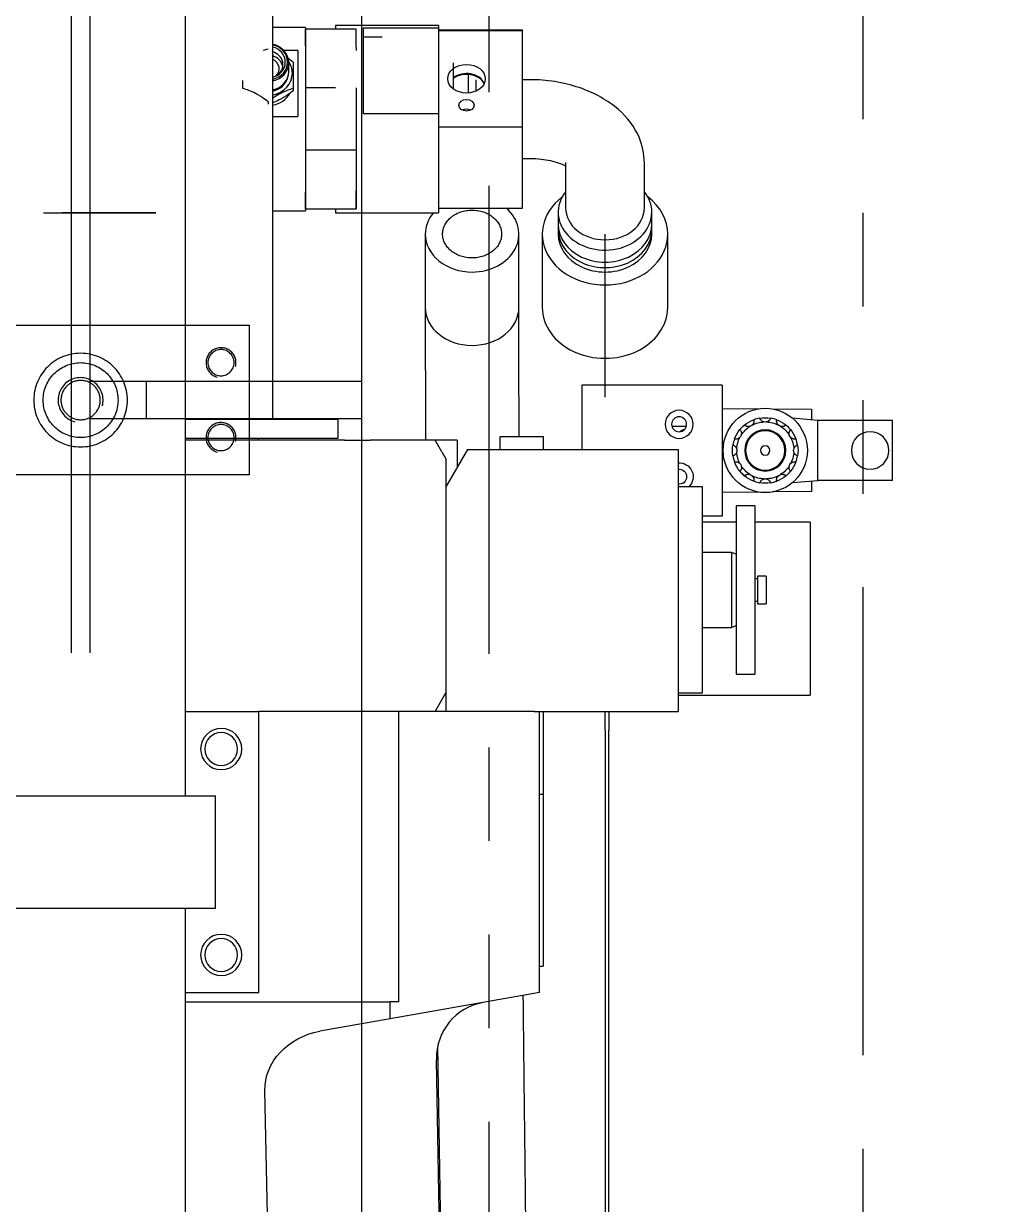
# Model space of a CAD drawing. Header units: millimetres. Extents: x 10462777 to 22643323, y 453826 to 1389191.
# Drawn here: x 11299835 to 11300363, y 600287 to 600918 of the extents above; entities that cross this region are included whole.
import ezdxf

# ---------------------------------------------------------------- set-up
doc = ezdxf.new("R2010")
doc.units = ezdxf.units.MM
doc.header["$LTSCALE"] = 200
doc.header["$MEASUREMENT"] = 0
doc.linetypes.add('DASHED', pattern=[3.5, 2, -1.5])
doc.linetypes.add('PHANTOM', pattern=[2.5, 1.25, -0.25, 0.25, -0.25, 0.25, -0.25])
doc.layers.get('0').update_dxf_attribs({"linetype": 'CONTINUOUS'})
doc.layers.add('2', color=2, linetype='CONTINUOUS')
doc.layers.add('5', color=4, linetype='CONTINUOUS')
doc.layers.add('LAYOUT', color=8, linetype='CONTINUOUS', lineweight=25)
doc.layers.add('TOP$23', color=7, linetype='CONTINUOUS', true_color=0xffffff)

# ---------------------------------------------------------------- blocks, each defined once
blk = doc.blocks.new('A$C7DA30AB0')
at = {"layer": 'LAYOUT', "color": 6, "linetype": 'PHANTOM'}
blk.add_circle((3030.45, 3025.99, 0), 2693.02, dxfattribs=at)

msp = doc.modelspace()

# ---------------------------------------------------------------- linework, layer by layer
at = {"layer": '2', "color": 252, "linetype": 'Continuous'}
for p, q in [((11299968.29245, 600706.46535, 0), (11299968.29245, 601396.46734, 0)), ((11300056.7937, 600916.82725, 0), (11300001.79292, 600916.82725, 0)), ((11300001.79292, 600916.82725, 0), (11300001.79292, 600914.82697, 0)), ((11300016.79314, 600915.52007, 0), (11300056.7937, 600915.52007, 0)), ((11300016.79314, 600869.55675, 0), (11300016.79314, 600915.52007, 0)), ((11300056.7937, 600916.82725, 0), (11300056.7937, 600915.52007, 0)), ((11300056.7937, 600915.52007, 0), (11300056.7937, 600869.55675, 0)), ((11300056.79399, 600914.15708, 0), (11300101.79434, 600914.15708, 0)), ((11300101.79434, 600914.32722, 0), (11300056.79488, 600914.32722, 0)), ((11300101.79434, 600914.32722, 0), (11300101.79434, 600914.15708, 0)), ((11300101.79434, 600862.56339, 0), (11300101.79434, 600914.15708, 0)), ((11300056.7937, 600869.55675, 0), (11300016.79314, 600869.55675, 0)), ((11300056.7937, 600869.55675, 0), (11300056.7937, 600816.82583, 0)), ((11300101.79434, 600862.56339, 0), (11300056.79399, 600862.56339, 0)), ((11300101.79434, 600819.32587, 0), (11300101.79434, 600862.56339, 0)), ((11300001.79292, 600818.82642, 0), (11300001.79292, 600816.82583, 0)), ((11300056.79488, 600819.32587, 0), (11300101.79434, 600819.32587, 0)), ((11300001.79292, 600816.82583, 0), (11300056.7937, 600816.82583, 0)), ((11300133.39479, 600724.7678, 0), (11300133.39479, 600690.30653, 0)), ((11300208.39586, 600724.7678, 0), (11300133.39479, 600724.7678, 0)), ((11300208.39586, 600724.7678, 0), (11300208.39586, 600654.7668, 0)), ((11299921.78494, 600706.45754, 0), (11300003.2925, 600706.45754, 0)), ((11300003.29294, 600696.45739, 0), (11300003.29294, 600706.45754, 0)), ((11300181.52229, 600702.76748, 0), (11300189.26846, 600702.76748, 0)), ((11300186.39554, 600699.89436, 0), (11300186.39554, 600700.35644, 0)), ((11299921.78494, 600696.45739, 0), (11300003.2925, 600696.45739, 0)), ((11300006.55539, 600695.30738, 0), (11299921.79231, 600695.30738, 0)), ((11299960.73984, 600695.30169, 0), (11299960.73984, 600696.42861, 0)), ((11300006.55539, 600695.30738, 0), (11300020.41199, 600695.30738, 0)), ((11300055.02018, 600695.30738, 0), (11300020.41199, 600695.30738, 0)), ((11300064.65022, 600695.30738, 0), (11300055.02011, 600695.30738, 0)), ((11300058.65014, 600689.0201, 0), (11300055.02018, 600695.30738, 0)), ((11300066.79385, 600695.30738, 0), (11300064.65022, 600695.30738, 0)), ((11300066.79385, 600695.30738, 0), (11300066.79385, 600680.69842, 0)), ((11300089.79417, 600690.30552, 0), (11300089.79417, 600697.19129, 0)), ((11300089.79417, 600697.19129, 0), (11300112.7945, 600697.19129, 0)), ((11300112.7945, 600697.19129, 0), (11300112.7945, 600690.30618, 0)), ((11300058.65014, 600689.0201, 0), (11300060.79376, 600685.30724, 0)), ((11300072.34093, 600690.30731, 0), (11300060.79376, 600670.30702, 0)), ((11300072.34093, 600690.30731, 0), (11300184.79552, 600690.30731, 0)), ((11300184.79552, 600690.30731, 0), (11300184.79552, 600550.30532, 0)), ((11300060.79376, 600685.30724, 0), (11300060.79376, 600560.30546, 0)), ((11300197.79571, 600670.30702, 0), (11300184.79552, 600670.30702, 0)), ((11300197.79571, 600576.41482, 0), (11300197.79571, 600670.30702, 0)), ((11300208.39586, 600654.7668, 0), (11300197.79493, 600654.7668, 0)), ((11300225.7961, 600660.30688, 0), (11300215.79596, 600660.30688, 0)), ((11300225.7961, 600660.30688, 0), (11300215.79596, 600660.30688, 0)), ((11300215.79596, 600660.30688, 0), (11300215.79596, 600570.49538, 0)), ((11300215.79596, 600660.30688, 0), (11300215.79596, 600570.49538, 0)), ((11300225.7961, 600660.30688, 0), (11300225.7961, 600570.49538, 0)), ((11300225.7961, 600660.30688, 0), (11300225.7961, 600570.49538, 0)), ((11300213.29593, 600635.29803, 0), (11300197.79496, 600635.29803, 0)), ((11300215.79596, 600634.38809, 0), (11300213.29593, 600635.29803, 0)), ((11300213.29593, 600635.29803, 0), (11300213.29593, 600634.40426, 0)), ((11300213.29593, 600634.40426, 0), (11300213.29593, 600595.31446, 0)), ((11300225.84611, 600622.73135, 0), (11300225.79605, 600622.73135, 0)), ((11300225.84611, 600622.73135, 0), (11300225.84611, 600622.3994, 0)), ((11300225.84611, 600622.3994, 0), (11300225.84611, 600607.88114, 0)), ((11300227.20112, 600621.27883, 0), (11300225.84611, 600621.27883, 0)), ((11300231.79619, 600622.73135, 0), (11300227.20112, 600622.73135, 0)), ((11300227.20112, 600622.73135, 0), (11300227.20112, 600622.3994, 0)), ((11300227.20112, 600622.3994, 0), (11300227.20112, 600607.88114, 0)), ((11300231.79619, 600622.73135, 0), (11300231.79619, 600622.3994, 0)), ((11300231.79619, 600622.3994, 0), (11300231.79619, 600607.88114, 0)), ((11300225.79605, 600607.88114, 0), (11300225.84611, 600607.88114, 0)), ((11300225.84611, 600609.33366, 0), (11300227.20112, 600609.33366, 0)), ((11300227.20112, 600607.88114, 0), (11300231.79619, 600607.88114, 0)), ((11300197.79496, 600595.31446, 0), (11300213.29593, 600595.31446, 0)), ((11300213.29593, 600595.31446, 0), (11300215.79596, 600596.2244, 0)), ((11300197.79571, 600560.30546, 0), (11300197.79571, 600576.41482, 0)), ((11300215.79596, 600570.49538, 0), (11300215.79596, 600570.3056, 0)), ((11300215.79596, 600570.49538, 0), (11300215.79596, 600570.3056, 0)), ((11300215.79596, 600570.3056, 0), (11300225.7961, 600570.3056, 0)), ((11300215.79596, 600570.3056, 0), (11300225.7961, 600570.3056, 0)), ((11300225.7961, 600570.49538, 0), (11300225.7961, 600570.3056, 0)), ((11300225.7961, 600570.49538, 0), (11300225.7961, 600570.3056, 0)), ((11300058.65014, 600556.59259, 0), (11300060.79376, 600560.30546, 0)), ((11300060.79376, 600560.30671, 0), (11300060.79376, 600550.30532, 0)), ((11300184.79552, 600560.30546, 0), (11300197.79571, 600560.30546, 0)), ((11300055.02018, 600550.30532, 0), (11300058.65014, 600556.59259, 0)), ((11300107.88343, 600550.30532, 0), (11300184.79552, 600550.30532, 0)), ((11300112.7945, 600550.30699, 0), (11300112.7945, 600506.26974, 0)), ((11300145.79497, 600540.30518, 0), (11300145.79497, 600550.30532, 0)), ((11300147.795, 600550.30532, 0), (11300147.795, 600540.30518, 0)), ((11300145.79497, 600540.30518, 0), (11300145.79497, 599737.29377, 0)), ((11300147.795, 599737.29377, 0), (11300147.795, 600540.30518, 0)), ((11300110.79422, 600506.26974, 0), (11300112.7945, 600506.26974, 0)), ((11300112.7945, 600506.26974, 0), (11300112.7945, 600414.34456, 0)), ((11300110.79422, 600414.34456, 0), (11300112.7945, 600414.34456, 0))]:
    msp.add_line(p, q, dxfattribs=at)
at = {"layer": '2', "color": 203, "linetype": 'Continuous'}
for p, q in [((11299985.7927, 600915.82724, 0), (11299968.2912, 600915.82724, 0)), ((11299985.7927, 600915.82724, 0), (11299985.7927, 600817.82585, 0)), ((11299981.79264, 600903.41885, 0), (11299974.28953, 600903.41885, 0)), ((11299981.79264, 600903.41885, 0), (11299981.79264, 600868.27043, 0)), ((11299968.29245, 600868.27043, 0), (11299981.79264, 600868.27043, 0)), ((11299968.2912, 600817.82585, 0), (11299985.7927, 600817.82585, 0))]:
    msp.add_line(p, q, dxfattribs=at)
at = {"layer": '2', "color": 60, "linetype": 'Continuous'}
for p, q in [((11300012.79308, 600914.82723, 0), (11299985.7927, 600914.82723, 0)), ((11299985.7927, 600905.95068, 0), (11299985.7927, 600914.82723, 0)), ((11300012.79308, 600905.04342, 0), (11300012.79308, 600914.82723, 0)), ((11300026.79328, 600910.67717, 0), (11300016.7932, 600910.67717, 0)), ((11300012.79308, 600905.04342, 0), (11300012.79308, 600903.41669, 0)), ((11299976.87242, 600892.22626, 0), (11299976.87242, 600896.97453, 0)), ((11299979.2926, 600897.30888, 0), (11299979.2926, 600896.03125, 0)), ((11300064.79382, 600884.37649, 0), (11300064.79382, 600896.82697, 0)), ((11300072.79393, 600881.4515, 0), (11300072.79393, 600890.66461, 0)), ((11300076.74399, 600887.87684, 0), (11300076.74399, 600881.69944, 0)), ((11300106.24888, 600887.87684, 0), (11300101.7941, 600887.87684, 0)), ((11299979.2926, 600883.18074, 0), (11299979.2926, 600881.90311, 0)), ((11300001.79253, 600883.50178, 0), (11299985.7927, 600883.50178, 0)), ((11300012.79308, 600883.50178, 0), (11300012.79308, 600850.15131, 0)), ((11300064.79382, 600882.88379, 0), (11300064.79382, 600884.37649, 0)), ((11299965.79241, 600876.11667, 0), (11299965.79241, 600874.83904, 0)), ((11300072.79393, 600880.73405, 0), (11300072.79393, 600881.4515, 0)), ((11300012.79308, 600850.15131, 0), (11299985.7927, 600850.15131, 0)), ((11300001.79253, 600850.15131, 0), (11299985.7927, 600850.15131, 0)), ((11300012.79308, 600850.15131, 0), (11300012.79308, 600828.60967, 0)), ((11300101.7941, 600845.77625, 0), (11300106.24888, 600845.77625, 0)), ((11300124.74467, 600843.69248, 0), (11300124.74467, 600819.41244, 0)), ((11300166.84527, 600819.41244, 0), (11300166.84527, 600843.69248, 0)), ((11299985.7927, 600818.82586, 0), (11299985.7927, 600827.70241, 0)), ((11300012.79308, 600829.26131, 0), (11300012.79308, 600818.82586, 0)), ((11300012.79308, 600818.82586, 0), (11300012.79308, 600828.60967, 0)), ((11299985.7927, 600822.25297, 0), (11299985.7927, 600818.82586, 0)), ((11299985.7927, 600818.82586, 0), (11300012.79308, 600818.82586, 0)), ((11300120.79461, 600817.1017, 0), (11300120.79461, 600810.66672, 0)), ((11300170.79532, 600810.66672, 0), (11300170.79532, 600817.1017, 0)), ((11300120.79461, 600807.74173, 0), (11300120.79461, 600805.40174, 0)), ((11300170.79532, 600805.40174, 0), (11300170.79532, 600807.74173, 0)), ((11300112.29449, 600805.40174, 0), (11300112.29449, 600766.20686, 0)), ((11300179.29544, 600766.20686, 0), (11300179.29544, 600805.40174, 0)), ((11300215.79597, 600651.51676, 0), (11300197.79635, 600651.51676, 0)), ((11300255.29652, 600651.51676, 0), (11300225.79496, 600651.51676, 0)), ((11300255.29652, 600651.51676, 0), (11300255.29652, 600605.2661, 0)), ((11300255.29652, 600605.2661, 0), (11300255.29652, 600559.01544, 0)), ((11300184.7965, 600559.01544, 0), (11300255.29652, 600559.01544, 0))]:
    msp.add_line(p, q, dxfattribs=at)
at = {"layer": '2', "color": 172, "linetype": 'Continuous'}
for p, q in [((11299845.79071, 600816.7591, 0), (11299855.79085, 600816.7591, 0)), ((11299845.79071, 600816.7591, 0), (11299855.79085, 600816.7591, 0)), ((11299850.79078, 600816.7591, 0), (11299855.79085, 600816.7591, 0)), ((11299850.79078, 600816.7591, 0), (11299855.79085, 600816.7591, 0)), ((11299855.79085, 600816.7591, 0), (11299895.79142, 600816.7591, 0)), ((11299895.79142, 600816.7591, 0), (11299855.79085, 600816.7591, 0)), ((11299895.79142, 600816.7591, 0), (11299855.79085, 600816.7591, 0)), ((11299855.79085, 600816.7591, 0), (11299895.79142, 600816.7591, 0)), ((11299895.79142, 600816.7591, 0), (11299900.79149, 600816.7591, 0)), ((11299905.79156, 600816.7591, 0), (11299895.79142, 600816.7591, 0)), ((11299895.79142, 600816.7591, 0), (11299905.79156, 600816.7591, 0)), ((11299900.79149, 600816.7591, 0), (11299895.79142, 600816.7591, 0))]:
    msp.add_line(p, q, dxfattribs=at)
at = {"layer": '2', "color": 51, "linetype": 'Continuous'}
msp.add_line((11300145.79497, 600718.29551, 0), (11300145.79497, 600805.40174, 0), dxfattribs=at)
at = {"layer": '2', "color": 30, "linetype": 'Continuous'}
for p, q in [((11300208.39586, 600712.21762, 0), (11300227.95984, 600712.05356, 0)), ((11300235.20513, 600711.9928, 0), (11300256.09653, 600711.81761, 0)), ((11300256.09653, 600711.81761, 0), (11300256.09653, 600706.10509, 0)), ((11300259.39658, 600705.81753, 0), (11300245.93342, 600706.99092, 0)), ((11300299.39715, 600705.81753, 0), (11300259.39658, 600705.81753, 0)), ((11300259.39658, 600673.81707, 0), (11300259.39658, 600705.81753, 0)), ((11300299.39715, 600673.81707, 0), (11300299.39715, 600705.81753, 0)), ((11300245.93342, 600672.64368, 0), (11300259.39658, 600673.81707, 0)), ((11300256.09653, 600673.52951, 0), (11300256.09653, 600667.81699, 0)), ((11300299.39715, 600673.81707, 0), (11300259.39658, 600673.81707, 0)), ((11300227.95984, 600667.58104, 0), (11300208.39586, 600667.41698, 0)), ((11300256.09653, 600667.81699, 0), (11300235.20513, 600667.6418, 0))]:
    msp.add_line(p, q, dxfattribs=at)
at = {"layer": '2', "color": 124, "linetype": 'Continuous'}
for p, q in [((11300035.7127, 600550.30532, 0), (11299960.79052, 600550.30532, 0)), ((11300107.88153, 600550.30532, 0), (11300035.7127, 600550.30532, 0)), ((11300035.7127, 600395.30312, 0), (11300035.7127, 600550.30532, 0)), ((11300110.79447, 600400.19257, 0), (11300110.79447, 600550.30532, 0)), ((11300110.79447, 600400.19257, 0), (11300031.09383, 600386.1392, 0)), ((11299921.79225, 600395.30312, 0), (11300031.09383, 600395.30312, 0)), ((11300035.7127, 600395.30312, 0), (11300031.09383, 600395.30312, 0)), ((11300031.09383, 600386.1392, 0), (11300031.09383, 600395.30312, 0)), ((11300031.09383, 600386.1392, 0), (11299993.49714, 600379.50989, 0)), ((11300061.6722, 600070.2985, 0), (11300056.41523, 600371.47054, 0)), ((11300055.78174, 600364.79461, 0), (11300055.79408, 600364.08818, 0)), ((11300060.92219, 600070.2985, 0), (11300055.79408, 600364.08818, 0)), ((11299972.21612, 599945.29672, 0), (11299964.1011, 600347.92024, 0))]:
    msp.add_line(p, q, dxfattribs=at)
at = {"layer": '2', "color": 252, "linetype": 'Continuous', "extrusion": (0, 0, -1)}
for radius in [7.50011, 4.00006]:
    msp.add_circle((-11300185.39553, 600703.7675, 0), radius, dxfattribs=at)
at = {"layer": '2', "color": 30, "linetype": 'Continuous'}
msp.add_circle((11300231.39618, 600689.8173, 0), 22.50032, dxfattribs=at)
at = {"layer": '2', "color": 30, "linetype": 'Continuous', "extrusion": (0, 0, -1)}
for centre, radius in [((-11300231.39618, 600689.8173, 0), 11.00016), ((-11300231.39618, 600689.8173, 0), 10.50015), ((-11300287.39698, 600689.8173, 0), 10.00014), ((-11300231.39618, 600689.8173, 0), 2.50004)]:
    msp.add_circle(centre, radius, dxfattribs=at)
at = {"layer": '2', "color": 124, "linetype": 'Continuous', "extrusion": (0, 0, -1)}
for centre in [(-11299940.79206, 600530.30503, 0), (-11299940.79206, 600420.30347, 0)]:
    msp.add_circle(centre, 8.75012, dxfattribs=at)
at = {"layer": '2', "color": 30, "linetype": 'Continuous', "extrusion": (0, 0, -1)}
for centre, radius, start, end in [((-11300231.39618, 600689.8173, 0), 17.50025, 50.57382385, 69.42617605), ((-11300231.39618, 600689.8173, 0), 15.25022, 62.64553783, 87.35446204), ((-11300231.39618, 600689.8173, 0), 17.50025, 80.5738239, 99.4261761), ((-11300231.39618, 600707.96756, 0), 3.00004, 256.43012059, 283.56987941), ((-11300231.39618, 600689.8173, 0), 15.25022, 92.64553796, 117.35446217), ((-11300231.39618, 600689.8173, 0), 17.50025, 110.57382395, 129.42617615), ((-11300231.39618, 600689.8173, 0), 17.50025, 20.57382389, 39.42617608), ((-11300231.39618, 600689.8173, 0), 15.25022, 32.64553782, 57.35446207), ((-11300222.32106, 600705.53588, 0), 3.00004, 226.43012054, 253.56987945), ((-11300240.47131, 600705.53588, 0), 3.00004, 286.43012055, 313.56987946), ((-11300231.39618, 600689.8173, 0), 15.25022, 122.64553793, 147.35446218), ((-11300231.39618, 600689.8173, 0), 17.50025, 140.57382392, 159.42617611), ((-11300231.39618, 600689.8173, 0), 17.50025, 350.57382398, 9.42617602), ((-11300231.39618, 600689.8173, 0), 15.25022, 2.64553785, 27.35446218), ((-11300215.6776, 600698.89243, 0), 3.00004, 196.43012053, 223.56987951), ((-11300247.11477, 600698.89243, 0), 3.00004, 316.43012049, 343.56987947), ((-11300231.39618, 600689.8173, 0), 15.25022, 152.64553782, 177.35446215), ((-11300231.39618, 600689.8173, 0), 17.50025, 170.57382398, 189.42617602), ((-11300213.24593, 600689.8173, 0), 3.00004, 166.43012059, 193.56987941), ((-11300231.39618, 600689.8173, 0), 15.25022, 332.64553782, 357.35446215), ((-11300231.39618, 600689.8173, 0), 15.25022, 182.64553785, 207.35446218), ((-11300249.54644, 600689.8173, 0), 3.00004, 346.43012059, 13.56987941), ((-11300231.39618, 600689.8173, 0), 17.50025, 320.57382392, 339.42617611), ((-11300215.6776, 600680.74217, 0), 3.00004, 136.43012049, 163.56987947), ((-11300231.39618, 600689.8173, 0), 15.25022, 302.64553793, 327.35446218), ((-11300231.39618, 600689.8173, 0), 15.25022, 212.64553782, 237.35446207), ((-11300247.11477, 600680.74217, 0), 3.00004, 16.43012053, 43.56987951), ((-11300231.39618, 600689.8173, 0), 17.50025, 200.57382389, 219.42617608), ((-11300231.39618, 600689.8173, 0), 17.50025, 290.57382395, 309.42617615), ((-11300222.32106, 600674.09872, 0), 3.00004, 106.43012055, 133.56987946), ((-11300231.39618, 600689.8173, 0), 15.25022, 272.64553796, 297.35446217), ((-11300231.39618, 600671.66704, 0), 3.00004, 76.43012059, 103.56987941), ((-11300231.39618, 600689.8173, 0), 15.25022, 242.64553783, 267.35446204), ((-11300231.39618, 600689.8173, 0), 17.50025, 230.57382385, 249.42617605), ((-11300240.47131, 600674.09872, 0), 3.00004, 46.43012054, 73.56987945), ((-11300231.39618, 600689.8173, 0), 17.50025, 260.5738239, 279.4261761)]:
    msp.add_arc(centre, radius, start, end, dxfattribs=at)
at = {"layer": '2', "color": 30, "linetype": 'Continuous'}
for start, end in [(99.4261761, 110.57382395), (69.42617605, 80.5738239), (129.42617615, 140.57382392), (39.42617608, 50.57382385), (159.42617611, 170.57382398), (9.42617602, 20.57382389), (189.42617602, 200.57382389), (339.42617611, 350.57382398), (219.42617608, 230.57382385), (249.42617605, 260.5738239), (279.4261761, 290.57382395), (309.42617615, 320.57382392)]:
    msp.add_arc((11300231.39618, 600689.8173, 0), 17.50025, start, end, dxfattribs=at)
at = {"layer": '2', "color": 252, "linetype": 'Continuous', "extrusion": (0, 0, -1)}
for radius, start, end in [(7.50011, 85.40997678, 226.72119336), (4.00006, 81.37125987, 180), (4.00006, 180, 278.62315367)]:
    msp.add_arc((-11300185.39553, 600675.7671, 0), radius, start, end, dxfattribs=at)
at = {"layer": '2', "color": 124, "linetype": 'Continuous'}
msp.add_arc((11300085.7776, 600365.31819, 0), 30.00043, 99.99999984, 180.99999996, dxfattribs=at)
at = {"layer": '2', "color": 60, "linetype": 'Continuous'}
for centre, major_axis, ratio, start_param, end_param in [((11299965.79241, 600895.81857, 0), (-8.00011, 0), 0.906307787, 2.305830149, 4.394597042), ((11299965.79241, 600897.25549, 0), (-10.4152, 0), 0.906307787, 1.813288183, 4.469995799), ((11299965.79241, 600897.25549, 0), (9.23763, 0), 0.906307787, 0, 1.296691888), ((11299965.79241, 600893.66319, 0), (8.00011, 0), 0.906307787, 0.14912715, 1.252906513), ((11299965.79241, 600896.97453, 0), (11.08, 0), 0.906307787, 0, 1.343129644), ((11299965.79241, 600897.25549, 0), (9.23763, 0), 0.906307787, 4.986395347, 6.283185307), ((11299965.79241, 600893.66318, 0), (-6.00009, 0), 0.906307787, 2.356586088, 4.282676807), ((11299965.79241, 600896.97453, 0), (11.08, 0), 0.906307787, 4.939957743, 6.283185307), ((11299965.79241, 600891.33875, 0), (13.00018, 0), 0.906307787, 0, 0.552822688), ((11299965.79241, 600891.33875, 0), (13.00018, 0), 0.906307787, 4.905891266, 6.283185307), ((11299965.79241, 600891.33875, 0), (-10.83, 0), 0.906307787, 1.803765599, 2.926983232), ((11299965.79241, 600892.22626, 0), (-11.08, 0), 0.906307787, 1.798463906, 3.141593638), ((11299965.79241, 600885.84464, 0), (13.00018, 0), 0.906307787, 4.905891266, 5.818131635), ((11300145.79497, 600805.40174, 0), (33.50048, 0), 0.81104061, 2.323600359, 6.283185307), ((11300145.79497, 600817.1017, 0), (25.00036, 0), 0.81104061, 2.571786606, 6.283185307), ((11300145.79497, 600817.1017, 0), (25.00036, 0), 0.81104061, 0, 0.569806618), ((11300145.79497, 600805.40174, 0), (33.50048, 0), 0.81104061, 0, 0.817992201), ((11300145.79497, 600819.41244, 0), (-21.0503, 0), 0.81104061, 0, 3.141592384), ((11300145.79497, 600807.74173, 0), (25.00036, 0), 0.81104061, 3.069434097, 6.283185307), ((11300145.79497, 600810.66672, 0), (25.00036, 0), 0.81104061, 3.141592526, 6.283185307), ((11300145.79497, 600807.74173, 0), (25.00036, 0), 0.81104061, 0, 0.072158429), ((11300145.79497, 600805.40174, 0), (25.00036, 0), 0.81104061, 3.141592526, 6.283185307), ((11300145.79497, 600766.20686, 0), (33.50048, 0), 0.81104061, 3.141592548, 6.283185307)]:
    msp.add_ellipse(centre, major_axis=major_axis, ratio=ratio, start_param=start_param, end_param=end_param, dxfattribs=at)
at = {"layer": '2', "color": 252, "linetype": 'Continuous'}
for centre, major_axis in [((11300071.79392, 600888.36024, 0), (-10.00539, 0)), ((11300071.79392, 600874.18821, 0), (4.02506, 0))]:
    msp.add_ellipse(centre, major_axis=major_axis, ratio=0.766044443, dxfattribs=at)
for centre, major_axis, start_param, end_param in [((11300071.79392, 600883.47498, 0), (10.00539, 0), 0.324957707, 2.345688298), ((11300071.79392, 600882.83218, 0), (-10.27335, 0), 3.539986449, 5.461953443), ((11300071.79392, 600869.04584, 0), (4.02506, 0), 0.986066452, 2.155525405)]:
    msp.add_ellipse(centre, major_axis=major_axis, ratio=0.766044443, start_param=start_param, end_param=end_param, dxfattribs=at)
at = {"layer": '2', "color": 27, "linetype": 'Continuous'}
for centre, ratio, start_param, end_param in [((11300074.79396, 600805.40174, 0), 0.81104061, 1.570796171, 3.898618065), ((11300074.79396, 600805.40174, 0), 0.81104061, 5.684613993, 6.283185307), ((11300074.79396, 600805.40174, 0), 0.81104061, 0, 1.570796379), ((11300074.79396, 600766.20666, 0), 0.811039331, 0.001177988, 1.570796323), ((11300074.79396, 600766.20666, 0), 0.811039331, 1.570796323, 3.142672499)]:
    msp.add_ellipse(centre, major_axis=(-25.00036, 0), ratio=ratio, start_param=start_param, end_param=end_param, dxfattribs=at)
at = {"layer": '2', "color": 124, "linetype": 'Continuous', "extrusion": (0, 0, -1)}
msp.add_ellipse((11299998.70666, 600349.96523, 0), major_axis=(-34.21657, -6.03331), ratio=0.863460287, start_param=0.133570382, end_param=1.570796327, dxfattribs=at)
at = {"layer": '2', "color": 60, "linetype": 'Continuous'}
for points in [[(11299963.31158, 600903.5891, 0), (11299964.16204, 600903.89192, 0), (11299964.9863, 600904.14784, 0), (11299965.79241, 600904.37295, 0)], [(11299976.44452, 600899.37247, 0), (11299977.42562, 600898.70769, 0), (11299978.37098, 600898.016, 0), (11299979.2926, 600897.30888, 0)]]:
    msp.add_open_spline(points, degree=3, dxfattribs=at)
for points, knots in [([(11299979.2926, 600897.30888, 0), (11299979.2926, 600896.88984, 0), (11299979.2926, 600896.45173, 0), (11299979.2926, 600895.52402, 0), (11299979.2926, 600895.03177, 0), (11299979.2926, 600893.49203, 0), (11299979.2926, 600892.37238, 0), (11299979.2926, 600890.81982, 0), (11299979.2926, 600890.50289, 0), (11299979.2926, 600889.86591, 0), (11299979.2926, 600889.54452, 0), (11299979.2926, 600888.57225, 0), (11299979.2926, 600887.91325, 0), (11299979.2926, 600886.57713, 0), (11299979.2926, 600885.89776, 0), (11299979.2926, 600884.53438, 0), (11299979.2926, 600883.85625, 0), (11299979.2926, 600883.18074, 0)], [0, 0, 0, 0, 0.125, 0.125, 0.25, 0.25, 0.5, 0.5, 0.5625, 0.5625, 0.625, 0.625, 0.75, 0.75, 0.875, 0.875, 1, 1, 1, 1]), ([(11299979.2926, 600896.03125, 0), (11299979.2926, 600895.3574, 0), (11299979.2926, 600894.68152, 0), (11299979.2926, 600893.32431, 0), (11299979.2926, 600892.63991, 0), (11299979.2926, 600890.6282, 0), (11299979.2926, 600889.32976, 0), (11299979.2926, 600887.77685, 0), (11299979.2926, 600887.471, 0), (11299979.2926, 600886.87736, 0), (11299979.2926, 600886.58821, 0), (11299979.2926, 600885.74221, 0), (11299979.2926, 600885.20681, 0), (11299979.2926, 600884.18401, 0), (11299979.2926, 600883.69502, 0), (11299979.2926, 600882.76276, 0), (11299979.2926, 600882.32318, 0), (11299979.2926, 600881.90311, 0)], [0, 0, 0, 0, 0.125, 0.125, 0.25, 0.25, 0.5, 0.5, 0.5625, 0.5625, 0.625, 0.625, 0.75, 0.75, 0.875, 0.875, 1, 1, 1, 1]), ([(11300166.84527, 600843.42662, 0), (11300166.71981, 600848.32885, 0), (11300164.62432, 600858.7893, 0), (11300155.62826, 600870.53869, 0), (11300143.72731, 600878.84709, 0), (11300132.12907, 600883.97764, 0), (11300119.08407, 600887.17101, 0), (11300110.24914, 600887.87121, 0), (11300105.7944, 600887.87677, 0)], [0, 0, 0, 0, 0.184673424, 0.424883279, 0.563235872, 0.708716185, 0.85617832, 1, 1, 1, 1]), ([(11299952.29222, 600883.18074, 0), (11299952.29222, 600883.85625, 0), (11299952.29222, 600884.53438, 0), (11299952.29222, 600885.89776, 0), (11299952.29222, 600886.57713, 0), (11299952.29222, 600887.32986, 0), (11299952.29222, 600887.41439, 0), (11299952.29222, 600887.49877, 0)], [0, 0, 0, 0, 0.470201775, 0.470201775, 0.94040355, 0.94040355, 1, 1, 1, 1]), ([(11299965.79241, 600876.11667, 0), (11299964.73761, 600876.92597, 0), (11299963.65901, 600877.70918, 0), (11299961.98324, 600878.82054, 0), (11299961.41491, 600879.1803, 0), (11299960.25421, 600879.87347, 0), (11299959.65643, 600880.20937, 0), (11299957.88863, 600881.13622, 0), (11299956.73022, 600881.65528, 0), (11299954.4457, 600882.53478, 0), (11299953.35324, 600882.88444, 0), (11299952.29222, 600883.18074, 0)], [0, 0, 0, 0, 0.25, 0.25, 0.375, 0.375, 0.5, 0.5, 0.75, 0.75, 1, 1, 1, 1]), ([(11299979.2926, 600883.18074, 0), (11299978.2378, 600882.88617, 0), (11299977.1592, 600882.54062, 0), (11299975.48343, 600881.89826, 0), (11299974.9151, 600881.66325, 0), (11299973.7544, 600881.14173, 0), (11299973.15662, 600880.85205, 0), (11299971.38882, 600879.92887, 0), (11299970.23042, 600879.23564, 0), (11299968.81373, 600878.29846, 0), (11299968.54217, 600878.11472, 0), (11299968.27324, 600877.92904, 0)], [0, 0, 0, 0, 0.308618202, 0.308618202, 0.462927304, 0.462927304, 0.617236405, 0.617236405, 0.925854607, 0.925854607, 1, 1, 1, 1]), ([(11299979.2926, 600881.90311, 0), (11299978.2378, 600881.0938, 0), (11299977.1592, 600880.31059, 0), (11299975.48343, 600879.19924, 0), (11299974.9151, 600878.83948, 0), (11299973.7544, 600878.14631, 0), (11299973.15662, 600877.8104, 0), (11299971.38882, 600876.88356, 0), (11299970.23042, 600876.3645, 0), (11299968.81373, 600875.81909, 0), (11299968.54217, 600875.71864, 0), (11299968.27324, 600875.62288, 0)], [0, 0, 0, 0, 0.30861813, 0.30861813, 0.462927195, 0.462927195, 0.617236259, 0.617236259, 0.925854389, 0.925854389, 1, 1, 1, 1]), ([(11300105.7944, 600845.77632, 0), (11300107.8741, 600845.75833, 0), (11300111.71626, 600845.55946, 0), (11300116.76459, 600844.70051, 0), (11300120.54456, 600843.62184, 0), (11300123.60758, 600842.40434, 0), (11300124.36435, 600841.97134, 0), (11300124.62564, 600842.05253, 0)], [0, 0, 0, 0, 0.193942664, 0.38299356, 0.562411628, 0.72939365, 1, 1, 1, 1])]:
    msp.add_open_spline(points, degree=3, knots=knots, dxfattribs=at)
at = {"layer": '2', "color": 27, "linetype": 'Continuous'}
for points, knots in [([(11300074.79396, 600818.17581, 0), (11300073.75342, 600818.17581, 0), (11300072.73027, 600818.093, 0), (11300071.22057, 600817.84966, 0), (11300070.72153, 600817.74854, 0), (11300069.73205, 600817.50538, 0), (11300069.24027, 600817.36266, 0), (11300067.80972, 600816.88178, 0), (11300066.90507, 600816.48942, 0), (11300065.621, 600815.79418, 0), (11300065.20383, 600815.54359, 0), (11300064.40111, 600815.00933, 0), (11300064.01911, 600814.72821, 0), (11300062.92939, 600813.84425, 0), (11300062.27741, 600813.20115, 0), (11300061.41386, 600812.15389, 0), (11300061.14574, 600811.79104, 0), (11300060.65982, 600811.05355, 0), (11300060.22084, 600810.30042, 0), (11300059.87432, 600809.51646, 0), (11300059.57466, 600808.71688, 0), (11300059.44777, 600808.30708, 0), (11300059.14434, 600807.07041, 0), (11300059.04428, 600806.24159, 0), (11300059.04347, 600804.99199, 0), (11300059.06825, 600804.57438, 0), (11300059.16945, 600803.73696, 0), (11300059.24582, 600803.31972, 0), (11300059.54711, 600802.09098, 0), (11300059.84435, 600801.2947, 0), (11300060.43559, 600800.13479, 0), (11300060.65854, 600799.75192, 0), (11300061.14614, 600799.01178, 0), (11300061.41078, 600798.65383, 0), (11300062.26574, 600797.61546, 0), (11300062.91649, 600796.9702, 0), (11300064.38582, 600795.77729, 0), (11300065.183, 600795.24747, 0), (11300066.46213, 600794.55338, 0), (11300066.90286, 600794.33863, 0), (11300067.81363, 600793.94304, 0), (11300068.28577, 600793.76169, 0), (11300069.71727, 600793.28044, 0), (11300070.69903, 600793.03877, 0), (11300072.21231, 600792.79353, 0), (11300072.7246, 600792.73139, 0), (11300073.75894, 600792.64831, 0), (11300074.27446, 600792.62781, 0), (11300075.81625, 600792.62737, 0), (11300076.83778, 600792.7079, 0), (11300078.36039, 600792.95239, 0), (11300078.86683, 600793.05506, 0), (11300079.85414, 600793.29765, 0), (11300080.82162, 600793.5782, 0), (11300081.75009, 600793.93341, 0), (11300082.65883, 600794.3264, 0), (11300083.10532, 600794.54288, 0), (11300084.39963, 600795.24341, 0), (11300085.19343, 600795.77202, 0), (11300086.28364, 600796.65451, 0), (11300086.63018, 600796.96371, 0), (11300087.28854, 600797.61306, 0), (11300087.59902, 600797.95227, 0), (11300088.4583, 600798.99415, 0), (11300088.94265, 600799.72751, 0), (11300089.53615, 600800.88583, 0), (11300089.71243, 600801.28401, 0), (11300090.01366, 600802.08753, 0), (11300090.13888, 600802.49257, 0), (11300090.44036, 600803.71726, 0), (11300090.54311, 600804.54641, 0), (11300090.54471, 600805.80984, 0), (11300090.51944, 600806.23027, 0), (11300090.41922, 600807.06104, 0), (11300090.34427, 600807.47278, 0), (11300090.14516, 600808.289, 0), (11300090.02101, 600808.69349, 0), (11300089.72257, 600809.4951, 0), (11300089.54712, 600809.89413, 0), (11300088.95473, 600811.05644, 0), (11300088.47147, 600811.7906, 0), (11300087.61617, 600812.83172, 0), (11300087.30911, 600813.16875, 0), (11300086.64992, 600813.82159, 0), (11300086.3032, 600814.13207, 0), (11300085.21344, 600815.01732, 0), (11300084.42127, 600815.54635, 0), (11300083.13286, 600816.24664, 0), (11300082.68514, 600816.46479, 0), (11300081.77515, 600816.86008, 0), (11300080.8463, 600817.21698, 0), (11300079.88043, 600817.49855, 0), (11300078.89586, 600817.74206, 0), (11300078.39274, 600817.84502, 0), (11300076.86424, 600818.09299, 0), (11300075.8345, 600818.17581, 0), (11300074.79396, 600818.17581, 0)], [0, 0, 0, 0, 0.03125, 0.03125, 0.046875, 0.046875, 0.0625, 0.0625, 0.09375, 0.09375, 0.109375, 0.109375, 0.125, 0.125, 0.15625, 0.15625, 0.171875, 0.171875, 0.1875, 0.203125, 0.203125, 0.21875, 0.21875, 0.25, 0.25, 0.265625, 0.265625, 0.28125, 0.28125, 0.3125, 0.3125, 0.328125, 0.328125, 0.34375, 0.34375, 0.375, 0.375, 0.40625, 0.40625, 0.421875, 0.421875, 0.4375, 0.4375, 0.46875, 0.46875, 0.484375, 0.484375, 0.5, 0.5, 0.53125, 0.53125, 0.546875, 0.546875, 0.5625, 0.578125, 0.578125, 0.59375, 0.59375, 0.625, 0.625, 0.640625, 0.640625, 0.65625, 0.65625, 0.6875, 0.6875, 0.703125, 0.703125, 0.71875, 0.71875, 0.75, 0.75, 0.765625, 0.765625, 0.78125, 0.78125, 0.796875, 0.796875, 0.8125, 0.8125, 0.84375, 0.84375, 0.859375, 0.859375, 0.875, 0.875, 0.90625, 0.90625, 0.921875, 0.921875, 0.9375, 0.953125, 0.953125, 0.96875, 0.96875, 1, 1, 1, 1]), ([(11300049.79361, 600805.38756, 0), (11300049.79361, 600798.85508, 0), (11300049.79361, 600789.05636, 0), (11300049.79361, 600775.99134, 0), (11300049.79361, 600769.45879, 0), (11300049.79361, 600766.19248, 0)], [0, 0, 0, 0, 0.499997434, 0.749996151, 1, 1, 1, 1]), ([(11300099.79431, 600766.22084, 0), (11300099.79431, 600769.48714, 0), (11300099.79431, 600776.01969, 0), (11300099.79431, 600789.08471, 0), (11300099.79431, 600798.88343, 0), (11300099.79431, 600805.41591, 0)], [0, 0, 0, 0, 0.250003818, 0.500002545, 1, 1, 1, 1]), ([(11300049.79361, 600766.19248, 0), (11300049.7925, 600747.85598, 0), (11300049.82443, 600724.5551, 0), (11300049.89591, 600700.03174, 0), (11300049.90979, 600695.66213, 0)], [0, 0, 0, 0, 0.823403211, 1, 1, 1, 1]), ([(11300099.90493, 600697.51573, 0), (11300099.89234, 600701.56525, 0), (11300099.82393, 600725.44403, 0), (11300099.79321, 600748.15612, 0), (11300099.79431, 600766.22084, 0)], [0, 0, 0, 0, 0.168179646, 1, 1, 1, 1]), ([(11300109.42701, 599757.8398, 0), (11300109.2614, 599774.33481, 0), (11300108.69822, 599829.23018, 0), (11300107.7433, 599916.60243, 0), (11300106.55543, 600019.33746, 0), (11300105.41681, 600114.9073, 0), (11300104.32431, 600206.03144, 0), (11300103.51624, 600274.77847, 0), (11300102.97546, 600322.24768, 0), (11300102.62946, 600353.27487, 0), (11300102.35457, 600378.60891, 0), (11300102.19056, 600394.10922, 0), (11300102.14157, 600398.77745, 0)], [0, 0, 0, 0, 0.074447447, 0.247860086, 0.395241281, 0.541985852, 0.687204306, 0.821326768, 0.871664609, 0.920371346, 0.97591205, 1, 1, 1, 1])]:
    msp.add_open_spline(points, degree=3, knots=knots, dxfattribs=at)
at = {"layer": '2', "color": 30, "linetype": 'Continuous'}
for points, knots in [([(11300225.24635, 600706.20139, 0), (11300225.30173, 600705.95798, 0), (11300225.32638, 600705.71141, 0), (11300225.31707, 600705.33649, 0), (11300225.3061, 600705.21022, 0), (11300225.26761, 600704.95763, 0), (11300225.24041, 600704.83308, 0), (11300225.17007, 600704.58734, 0), (11300225.12692, 600704.46617, 0), (11300225.04957, 600704.287, 0), (11300225.02167, 600704.22771, 0), (11300224.96142, 600704.11002, 0), (11300224.92893, 600704.05139, 0), (11300224.75688, 600703.76423, 0), (11300224.58941, 600703.55309, 0), (11300224.3888, 600703.36225, 0)], [0, 0, 0, 0, 0.25, 0.25, 0.375, 0.375, 0.5, 0.5, 0.625, 0.625, 0.6875, 0.6875, 0.75, 0.75, 1, 1, 1, 1]), ([(11300230.69228, 600705.05126, 0), (11300230.42376, 600705.11608, 0), (11300230.17432, 600705.21473, 0), (11300229.82536, 600705.40817, 0), (11300229.71318, 600705.48063, 0), (11300229.5035, 600705.63624, 0), (11300229.40509, 600705.71983, 0), (11300229.2204, 600705.89809, 0), (11300229.13367, 600705.99335, 0), (11300228.97461, 600706.19205, 0), (11300228.90247, 600706.29506, 0), (11300228.77211, 600706.50808, 0), (11300228.71389, 600706.61808, 0), (11300228.61125, 600706.8451, 0), (11300228.56686, 600706.96221, 0), (11300228.53005, 600707.08125, 0)], [0, 0, 0, 0, 0.25, 0.25, 0.375, 0.375, 0.5, 0.5, 0.625, 0.625, 0.75, 0.75, 0.875, 0.875, 1, 1, 1, 1]), ([(11300234.26232, 600707.08125, 0), (11300234.18857, 600706.84276, 0), (11300234.08663, 600706.6169, 0), (11300233.89111, 600706.29687, 0), (11300233.81848, 600706.193, 0), (11300233.65885, 600705.9935, 0), (11300233.57302, 600705.89923, 0), (11300233.38923, 600705.72159, 0), (11300233.29128, 600705.63822, 0), (11300233.1347, 600705.52173, 0), (11300233.08089, 600705.48434, 0), (11300232.96988, 600705.41254, 0), (11300232.91243, 600705.37801, 0), (11300232.61984, 600705.21535, 0), (11300232.36924, 600705.11623, 0), (11300232.10009, 600705.05126, 0)], [0, 0, 0, 0, 0.25, 0.25, 0.375, 0.375, 0.5, 0.5, 0.625, 0.625, 0.6875, 0.6875, 0.75, 0.75, 1, 1, 1, 1]), ([(11300238.40357, 600703.36225, 0), (11300238.20342, 600703.55264, 0), (11300238.03673, 600703.7628, 0), (11300237.83125, 600704.1048, 0), (11300237.77032, 600704.22365, 0), (11300237.66654, 600704.46324, 0), (11300237.62311, 600704.58484, 0), (11300237.55229, 600704.83157, 0), (11300237.52482, 600704.95743, 0), (11300237.48641, 600705.20903, 0), (11300237.47545, 600705.33431, 0), (11300237.46906, 600705.58397, 0), (11300237.47364, 600705.70835, 0), (11300237.49826, 600705.95628, 0), (11300237.51838, 600706.07989, 0), (11300237.54602, 600706.20139, 0)], [0, 0, 0, 0, 0.25, 0.25, 0.375, 0.375, 0.5, 0.5, 0.625, 0.625, 0.75, 0.75, 0.875, 0.875, 1, 1, 1, 1]), ([(11300217.87823, 600700.93142, 0), (11300218.04789, 600700.74831, 0), (11300218.19252, 600700.5471, 0), (11300218.37193, 600700.21775, 0), (11300218.42556, 600700.10292, 0), (11300218.51852, 600699.86493, 0), (11300218.55724, 600699.74346, 0), (11300218.61919, 600699.49547, 0), (11300218.64241, 600699.36896, 0), (11300218.665, 600699.17512, 0), (11300218.67049, 600699.10982, 0), (11300218.67716, 600698.97778, 0), (11300218.67833, 600698.91076, 0), (11300218.67291, 600698.57604, 0), (11300218.63345, 600698.30945, 0), (11300218.55514, 600698.04388, 0)], [0, 0, 0, 0, 0.25, 0.25, 0.375, 0.375, 0.5, 0.5, 0.625, 0.625, 0.6875, 0.6875, 0.75, 0.75, 1, 1, 1, 1]), ([(11300223.1696, 600702.65835, 0), (11300222.90465, 600702.58022, 0), (11300222.6393, 600702.54093, 0), (11300222.24038, 600702.53398, 0), (11300222.10699, 600702.54064, 0), (11300221.84761, 600702.57056, 0), (11300221.72058, 600702.59375, 0), (11300221.4715, 600702.65578, 0), (11300221.34876, 600702.69492, 0), (11300221.11167, 600702.78746, 0), (11300220.99769, 600702.8406, 0), (11300220.77828, 600702.9599, 0), (11300220.67286, 600703.02606, 0), (11300220.47046, 600703.17134, 0), (11300220.37346, 600703.25057, 0), (11300220.28207, 600703.33525, 0)], [0, 0, 0, 0, 0.25, 0.25, 0.375, 0.375, 0.5, 0.5, 0.625, 0.625, 0.75, 0.75, 0.875, 0.875, 1, 1, 1, 1]), ([(11300242.5103, 600703.33525, 0), (11300242.32719, 600703.16559, 0), (11300242.12598, 600703.02096, 0), (11300241.79664, 600702.84156, 0), (11300241.6818, 600702.78792, 0), (11300241.44381, 600702.69497, 0), (11300241.32234, 600702.65624, 0), (11300241.07436, 600702.5943, 0), (11300240.94784, 600702.57107, 0), (11300240.754, 600702.54848, 0), (11300240.6887, 600702.543, 0), (11300240.55667, 600702.53633, 0), (11300240.48964, 600702.53515, 0), (11300240.15493, 600702.54058, 0), (11300239.88834, 600702.58003, 0), (11300239.62276, 600702.65835, 0)], [0, 0, 0, 0, 0.25, 0.25, 0.375, 0.375, 0.5, 0.5, 0.625, 0.625, 0.6875, 0.6875, 0.75, 0.75, 1, 1, 1, 1]), ([(11300244.23723, 600698.04388, 0), (11300244.1591, 600698.30884, 0), (11300244.11982, 600698.57418, 0), (11300244.11286, 600698.97311, 0), (11300244.11953, 600699.10649, 0), (11300244.14944, 600699.36588, 0), (11300244.17263, 600699.4929, 0), (11300244.23467, 600699.74198, 0), (11300244.2738, 600699.86472, 0), (11300244.36634, 600700.10182, 0), (11300244.41949, 600700.2158, 0), (11300244.53878, 600700.4352, 0), (11300244.60494, 600700.54063, 0), (11300244.75023, 600700.74303, 0), (11300244.82945, 600700.84002, 0), (11300244.91414, 600700.93142, 0)], [0, 0, 0, 0, 0.25, 0.25, 0.375, 0.375, 0.5, 0.5, 0.625, 0.625, 0.75, 0.75, 0.875, 0.875, 1, 1, 1, 1]), ([(11300214.13223, 600692.68343, 0), (11300214.37072, 600692.60968, 0), (11300214.59658, 600692.50775, 0), (11300214.91662, 600692.31223, 0), (11300215.02049, 600692.2396, 0), (11300215.21998, 600692.07997, 0), (11300215.31425, 600691.99413, 0), (11300215.49189, 600691.81035, 0), (11300215.57526, 600691.71239, 0), (11300215.69175, 600691.55582, 0), (11300215.72915, 600691.50201, 0), (11300215.80094, 600691.391, 0), (11300215.83547, 600691.33354, 0), (11300215.99813, 600691.04096, 0), (11300216.09726, 600690.79035, 0), (11300216.16222, 600690.5212, 0)], [0, 0, 0, 0, 0.25, 0.25, 0.375, 0.375, 0.5, 0.5, 0.625, 0.625, 0.6875, 0.6875, 0.75, 0.75, 1, 1, 1, 1]), ([(11300217.85123, 600696.82468, 0), (11300217.66084, 600696.62454, 0), (11300217.45069, 600696.45785, 0), (11300217.10868, 600696.25236, 0), (11300216.98984, 600696.19144, 0), (11300216.75024, 600696.08766, 0), (11300216.62864, 600696.04423, 0), (11300216.38191, 600695.97341, 0), (11300216.25606, 600695.94593, 0), (11300216.00445, 600695.90753, 0), (11300215.87917, 600695.89656, 0), (11300215.62951, 600695.89017, 0), (11300215.50513, 600695.89476, 0), (11300215.25721, 600695.91938, 0), (11300215.13359, 600695.93949, 0), (11300215.0121, 600695.96713, 0)], [0, 0, 0, 0, 0.25, 0.25, 0.375, 0.375, 0.5, 0.5, 0.625, 0.625, 0.75, 0.75, 0.875, 0.875, 1, 1, 1, 1]), ([(11300247.78027, 600695.96713, 0), (11300247.53686, 600695.91176, 0), (11300247.29029, 600695.88711, 0), (11300246.91537, 600695.89641, 0), (11300246.7891, 600695.90738, 0), (11300246.53652, 600695.94587, 0), (11300246.41196, 600695.97307, 0), (11300246.16623, 600696.04342, 0), (11300246.04505, 600696.08656, 0), (11300245.86588, 600696.16392, 0), (11300245.80659, 600696.19182, 0), (11300245.68891, 600696.25206, 0), (11300245.63028, 600696.28455, 0), (11300245.34312, 600696.45661, 0), (11300245.13197, 600696.62408, 0), (11300244.94113, 600696.82468, 0)], [0, 0, 0, 0, 0.25, 0.25, 0.375, 0.375, 0.5, 0.5, 0.625, 0.625, 0.6875, 0.6875, 0.75, 0.75, 1, 1, 1, 1]), ([(11300246.63015, 600690.5212, 0), (11300246.69496, 600690.78973, 0), (11300246.79361, 600691.03916, 0), (11300246.98706, 600691.38812, 0), (11300247.05952, 600691.50031, 0), (11300247.21512, 600691.70998, 0), (11300247.29871, 600691.80839, 0), (11300247.47698, 600691.99309, 0), (11300247.57224, 600692.07981, 0), (11300247.77093, 600692.23887, 0), (11300247.87394, 600692.31101, 0), (11300248.08696, 600692.44137, 0), (11300248.19697, 600692.49959, 0), (11300248.42399, 600692.60224, 0), (11300248.5411, 600692.64662, 0), (11300248.66013, 600692.68343, 0)], [0, 0, 0, 0, 0.25, 0.25, 0.375, 0.375, 0.5, 0.5, 0.625, 0.625, 0.75, 0.75, 0.875, 0.875, 1, 1, 1, 1]), ([(11300216.16222, 600689.1134, 0), (11300216.09741, 600688.84487, 0), (11300215.99875, 600688.59544, 0), (11300215.80531, 600688.24648, 0), (11300215.73285, 600688.13429, 0), (11300215.57725, 600687.92462, 0), (11300215.49365, 600687.82621, 0), (11300215.31539, 600687.64151, 0), (11300215.22013, 600687.55479, 0), (11300215.02144, 600687.39573, 0), (11300214.91843, 600687.32359, 0), (11300214.70541, 600687.19323, 0), (11300214.5954, 600687.13501, 0), (11300214.36838, 600687.03236, 0), (11300214.25127, 600686.98798, 0), (11300214.13223, 600686.95117, 0)], [0, 0, 0, 0, 0.25, 0.25, 0.375, 0.375, 0.5, 0.5, 0.625, 0.625, 0.75, 0.75, 0.875, 0.875, 1, 1, 1, 1]), ([(11300248.66013, 600686.95117, 0), (11300248.42165, 600687.02492, 0), (11300248.19579, 600687.12685, 0), (11300247.87575, 600687.32237, 0), (11300247.77188, 600687.395, 0), (11300247.57238, 600687.55463, 0), (11300247.47811, 600687.64047, 0), (11300247.30048, 600687.82426, 0), (11300247.21711, 600687.92221, 0), (11300247.10062, 600688.07878, 0), (11300247.06322, 600688.13259, 0), (11300246.99143, 600688.2436, 0), (11300246.9569, 600688.30106, 0), (11300246.79424, 600688.59364, 0), (11300246.69511, 600688.84425, 0), (11300246.63015, 600689.1134, 0)], [0, 0, 0, 0, 0.25, 0.25, 0.375, 0.375, 0.5, 0.5, 0.625, 0.625, 0.6875, 0.6875, 0.75, 0.75, 1, 1, 1, 1]), ([(11300215.0121, 600683.66747, 0), (11300215.25551, 600683.72284, 0), (11300215.50208, 600683.74749, 0), (11300215.877, 600683.73819, 0), (11300216.00327, 600683.72722, 0), (11300216.25585, 600683.68873, 0), (11300216.38041, 600683.66153, 0), (11300216.62614, 600683.59118, 0), (11300216.74732, 600683.54804, 0), (11300216.92649, 600683.47068, 0), (11300216.98578, 600683.44278, 0), (11300217.10346, 600683.38254, 0), (11300217.16209, 600683.35005, 0), (11300217.44925, 600683.17799, 0), (11300217.6604, 600683.01052, 0), (11300217.85123, 600682.80992, 0)], [0, 0, 0, 0, 0.25, 0.25, 0.375, 0.375, 0.5, 0.5, 0.625, 0.625, 0.6875, 0.6875, 0.75, 0.75, 1, 1, 1, 1]), ([(11300218.55514, 600681.59072, 0), (11300218.63327, 600681.32576, 0), (11300218.67255, 600681.06042, 0), (11300218.6795, 600680.66149, 0), (11300218.67284, 600680.52811, 0), (11300218.64292, 600680.26872, 0), (11300218.61974, 600680.1417, 0), (11300218.5577, 600679.89262, 0), (11300218.51857, 600679.76988, 0), (11300218.42602, 600679.53278, 0), (11300218.37288, 600679.4188, 0), (11300218.25358, 600679.1994, 0), (11300218.18742, 600679.09397, 0), (11300218.04214, 600678.89157, 0), (11300217.96292, 600678.79458, 0), (11300217.87823, 600678.70318, 0)], [0, 0, 0, 0, 0.25, 0.25, 0.375, 0.375, 0.5, 0.5, 0.625, 0.625, 0.75, 0.75, 0.875, 0.875, 1, 1, 1, 1]), ([(11300244.91414, 600678.70318, 0), (11300244.74448, 600678.88629, 0), (11300244.59984, 600679.0875, 0), (11300244.42044, 600679.41685, 0), (11300244.36681, 600679.53168, 0), (11300244.27385, 600679.76967, 0), (11300244.23513, 600679.89114, 0), (11300244.17318, 600680.13913, 0), (11300244.14996, 600680.26564, 0), (11300244.12737, 600680.45948, 0), (11300244.12188, 600680.52478, 0), (11300244.11521, 600680.65682, 0), (11300244.11403, 600680.72384, 0), (11300244.11946, 600681.05856, 0), (11300244.15892, 600681.32515, 0), (11300244.23723, 600681.59072, 0)], [0, 0, 0, 0, 0.25, 0.25, 0.375, 0.375, 0.5, 0.5, 0.625, 0.625, 0.6875, 0.6875, 0.75, 0.75, 1, 1, 1, 1]), ([(11300244.94113, 600682.80992, 0), (11300245.13153, 600683.01006, 0), (11300245.34168, 600683.17675, 0), (11300245.68369, 600683.38224, 0), (11300245.80253, 600683.44316, 0), (11300246.04212, 600683.54694, 0), (11300246.16372, 600683.59037, 0), (11300246.41045, 600683.66119, 0), (11300246.53631, 600683.68867, 0), (11300246.78792, 600683.72707, 0), (11300246.9132, 600683.73804, 0), (11300247.16286, 600683.74443, 0), (11300247.28724, 600683.73984, 0), (11300247.53516, 600683.71522, 0), (11300247.65877, 600683.69511, 0), (11300247.78027, 600683.66747, 0)], [0, 0, 0, 0, 0.25, 0.25, 0.375, 0.375, 0.5, 0.5, 0.625, 0.625, 0.75, 0.75, 0.875, 0.875, 1, 1, 1, 1]), ([(11300220.28207, 600676.29935, 0), (11300220.46518, 600676.46901, 0), (11300220.66639, 600676.61364, 0), (11300220.99573, 600676.79304, 0), (11300221.11057, 600676.84668, 0), (11300221.34856, 600676.93963, 0), (11300221.47003, 600676.97836, 0), (11300221.71801, 600677.0403, 0), (11300221.84452, 600677.06353, 0), (11300222.03837, 600677.08612, 0), (11300222.10366, 600677.0916, 0), (11300222.2357, 600677.09827, 0), (11300222.30272, 600677.09945, 0), (11300222.63744, 600677.09402, 0), (11300222.90403, 600677.05457, 0), (11300223.1696, 600676.97625, 0)], [0, 0, 0, 0, 0.25, 0.25, 0.375, 0.375, 0.5, 0.5, 0.625, 0.625, 0.6875, 0.6875, 0.75, 0.75, 1, 1, 1, 1]), ([(11300224.3888, 600676.27235, 0), (11300224.58894, 600676.08196, 0), (11300224.75563, 600675.8718, 0), (11300224.96112, 600675.5298, 0), (11300225.02204, 600675.41095, 0), (11300225.12582, 600675.17136, 0), (11300225.16926, 600675.04976, 0), (11300225.24007, 600674.80303, 0), (11300225.26755, 600674.67717, 0), (11300225.30595, 600674.42557, 0), (11300225.31692, 600674.30029, 0), (11300225.32331, 600674.05063, 0), (11300225.31873, 600673.92625, 0), (11300225.29411, 600673.67832, 0), (11300225.27399, 600673.55471, 0), (11300225.24635, 600673.43321, 0)], [0, 0, 0, 0, 0.25, 0.25, 0.375, 0.375, 0.5, 0.5, 0.625, 0.625, 0.75, 0.75, 0.875, 0.875, 1, 1, 1, 1]), ([(11300228.53005, 600672.55335, 0), (11300228.6038, 600672.79184, 0), (11300228.70574, 600673.0177, 0), (11300228.90126, 600673.33773, 0), (11300228.97389, 600673.4416, 0), (11300229.13352, 600673.6411, 0), (11300229.21935, 600673.73537, 0), (11300229.40314, 600673.91301, 0), (11300229.50109, 600673.99638, 0), (11300229.65767, 600674.11287, 0), (11300229.71147, 600674.15026, 0), (11300229.82249, 600674.22206, 0), (11300229.87994, 600674.25659, 0), (11300230.17253, 600674.41925, 0), (11300230.42313, 600674.51837, 0), (11300230.69228, 600674.58334, 0)], [0, 0, 0, 0, 0.25, 0.25, 0.375, 0.375, 0.5, 0.5, 0.625, 0.625, 0.6875, 0.6875, 0.75, 0.75, 1, 1, 1, 1]), ([(11300232.10009, 600674.58334, 0), (11300232.36861, 600674.51852, 0), (11300232.61805, 600674.41987, 0), (11300232.96701, 600674.22643, 0), (11300233.07919, 600674.15397, 0), (11300233.28886, 600673.99836, 0), (11300233.38728, 600673.91477, 0), (11300233.57197, 600673.73651, 0), (11300233.6587, 600673.64125, 0), (11300233.81776, 600673.44255, 0), (11300233.88989, 600673.33954, 0), (11300234.02026, 600673.12652, 0), (11300234.07848, 600673.01652, 0), (11300234.18112, 600672.7895, 0), (11300234.22551, 600672.67239, 0), (11300234.26232, 600672.55335, 0)], [0, 0, 0, 0, 0.25, 0.25, 0.375, 0.375, 0.5, 0.5, 0.625, 0.625, 0.75, 0.75, 0.875, 0.875, 1, 1, 1, 1]), ([(11300237.54602, 600673.43321, 0), (11300237.49064, 600673.67663, 0), (11300237.46599, 600673.92319, 0), (11300237.47529, 600674.29811, 0), (11300237.48626, 600674.42438, 0), (11300237.52476, 600674.67697, 0), (11300237.55196, 600674.80152, 0), (11300237.6223, 600675.04726, 0), (11300237.66545, 600675.16843, 0), (11300237.7428, 600675.3476, 0), (11300237.7707, 600675.40689, 0), (11300237.83094, 600675.52458, 0), (11300237.86344, 600675.58321, 0), (11300238.03549, 600675.87037, 0), (11300238.20296, 600676.08151, 0), (11300238.40357, 600676.27235, 0)], [0, 0, 0, 0, 0.25, 0.25, 0.375, 0.375, 0.5, 0.5, 0.625, 0.625, 0.6875, 0.6875, 0.75, 0.75, 1, 1, 1, 1]), ([(11300239.62276, 600676.97625, 0), (11300239.88772, 600677.05439, 0), (11300240.15306, 600677.09367, 0), (11300240.55199, 600677.10062, 0), (11300240.68538, 600677.09396, 0), (11300240.94476, 600677.06404, 0), (11300241.07178, 600677.04085, 0), (11300241.32087, 600676.97882, 0), (11300241.4436, 600676.93968, 0), (11300241.6807, 600676.84714, 0), (11300241.79468, 600676.794, 0), (11300242.01409, 600676.6747, 0), (11300242.11951, 600676.60854, 0), (11300242.32191, 600676.46326, 0), (11300242.4189, 600676.38403, 0), (11300242.5103, 600676.29935, 0)], [0, 0, 0, 0, 0.25, 0.25, 0.375, 0.375, 0.5, 0.5, 0.625, 0.625, 0.75, 0.75, 0.875, 0.875, 1, 1, 1, 1])]:
    msp.add_open_spline(points, degree=3, knots=knots, dxfattribs=at)
at = {"layer": '2', "color": 252, "linetype": 'Continuous'}
msp.add_open_spline([(11300186.39554, 600700.35644, 0), (11300186.26097, 600700.20366, 0), (11300186.13009, 600700.05104, 0), (11300186.00636, 600699.89884, 0)], degree=3, dxfattribs=at)
msp.add_open_spline([(11300188.32723, 600701.06262, 0), (11300188.19371, 600701.00914, 0), (11300188.05985, 600700.95627, 0), (11300187.42186, 600700.70824, 0), (11300186.91306, 600700.52181, 0), (11300186.39554, 600700.35644, 0)], degree=3, knots=[0, 0, 0, 0, 0.210307693, 0.210307693, 1, 1, 1, 1], dxfattribs=at)
at = {"layer": '5', "color": 60, "linetype": 'Continuous'}
for p, q in [((11299921.79179, 600505.30468, 0), (11299921.79179, 601630.52425, 0)), ((11299921.79007, 600550.30532, 0), (11299960.79234, 600550.30532, 0)), ((11299960.79234, 600400.30319, 0), (11299960.79234, 600550.30532, 0)), ((11299813.79025, 600505.30468, 0), (11299937.79201, 600505.30468, 0)), ((11299937.79201, 600445.30383, 0), (11299937.79201, 600505.30468, 0)), ((11299813.79025, 600445.30383, 0), (11299937.79201, 600445.30383, 0)), ((11299921.79179, 599136.28523, 0), (11299921.79179, 600445.30383, 0)), ((11299921.79007, 600400.30319, 0), (11299960.79234, 600400.30319, 0))]:
    msp.add_line(p, q, dxfattribs=at)
at = {"layer": '5', "color": 60, "linetype": 'Continuous', "extrusion": (0, 0, -1)}
for centre in [(-11299940.79206, 600530.30503, 0), (-11299940.79206, 600420.30347, 0)]:
    msp.add_circle(centre, 11.00016, dxfattribs=at)
at = {"layer": 'TOP$23', "color": 155, "linetype": 'PHANTOM'}
for p, q in [((11300283.66913, 593866.71124), (11300283.66913, 601531.71124)), ((11300083.66913, 601331.21124), (11300083.66913, 594066.71124))]:
    msp.add_line(p, q, dxfattribs=at)
at = {"layer": 'TOP$23', "linetype": 'DASHED'}
for p, q in [((11299860.66913, 600981.71124), (11299860.66913, 594581.71124)), ((11299870.66913, 600981.71124), (11299870.66913, 594581.71124)), ((11299900.66913, 600726.71124), (11299870.66913, 600726.71124)), ((11299900.66913, 600726.71124), (11299900.66913, 600706.71124)), ((11300015.66913, 600726.71124), (11299900.66913, 600726.71124)), ((11299900.66913, 600706.71124), (11299870.66913, 600706.71124)), ((11300015.66913, 600706.71124), (11299900.66913, 600706.71124))]:
    msp.add_line(p, q, dxfattribs=at)
at = {"layer": 'TOP$23', "linetype": 'Continuous'}
msp.add_line((11300015.66913, 600981.71124), (11300015.66913, 596881.71124), dxfattribs=at)
at = {"layer": 'TOP$23', "linetype": 'PHANTOM'}
for p, q in [((11299815.66913, 600756.71124), (11299955.66913, 600756.71124)), ((11299955.66913, 600756.71124), (11299955.66913, 600676.71124)), ((11299955.66913, 600676.71124), (11299815.66913, 600676.71124))]:
    msp.add_line(p, q, dxfattribs=at)
at = {"layer": 'TOP$23', "linetype": 'PHANTOM', "extrusion": (0, 0, -1)}
for centre, radius in [((-11299940.66913, 600736.71124), 7), ((-11299865.66913, 600716.71124), 25), ((-11299865.66913, 600716.71124), 10.5), ((-11299940.66913, 600696.71124), 7)]:
    msp.add_circle(centre, radius, dxfattribs=at)
at = {"layer": 'TOP$23', "linetype": 'DASHED'}
msp.add_circle((11299865.66913, 600716.71124), 20, dxfattribs=at)
for centre, radius in [((11299940.66913, 600736.71124), 8), ((11299865.66913, 600716.71124), 12), ((11299940.66913, 600696.71124), 8)]:
    msp.add_arc(centre, radius, 344.99999993, 254.99999998, dxfattribs=at)

# ---------------------------------------------------------------- block references
at = {"ltscale": 10, "rotation": 180}
msp.add_blockref('A$C7DA30AB0', (11304764.24811, 600747.76955, 0), dxfattribs=at)

doc.saveas('drawing.dxf')
